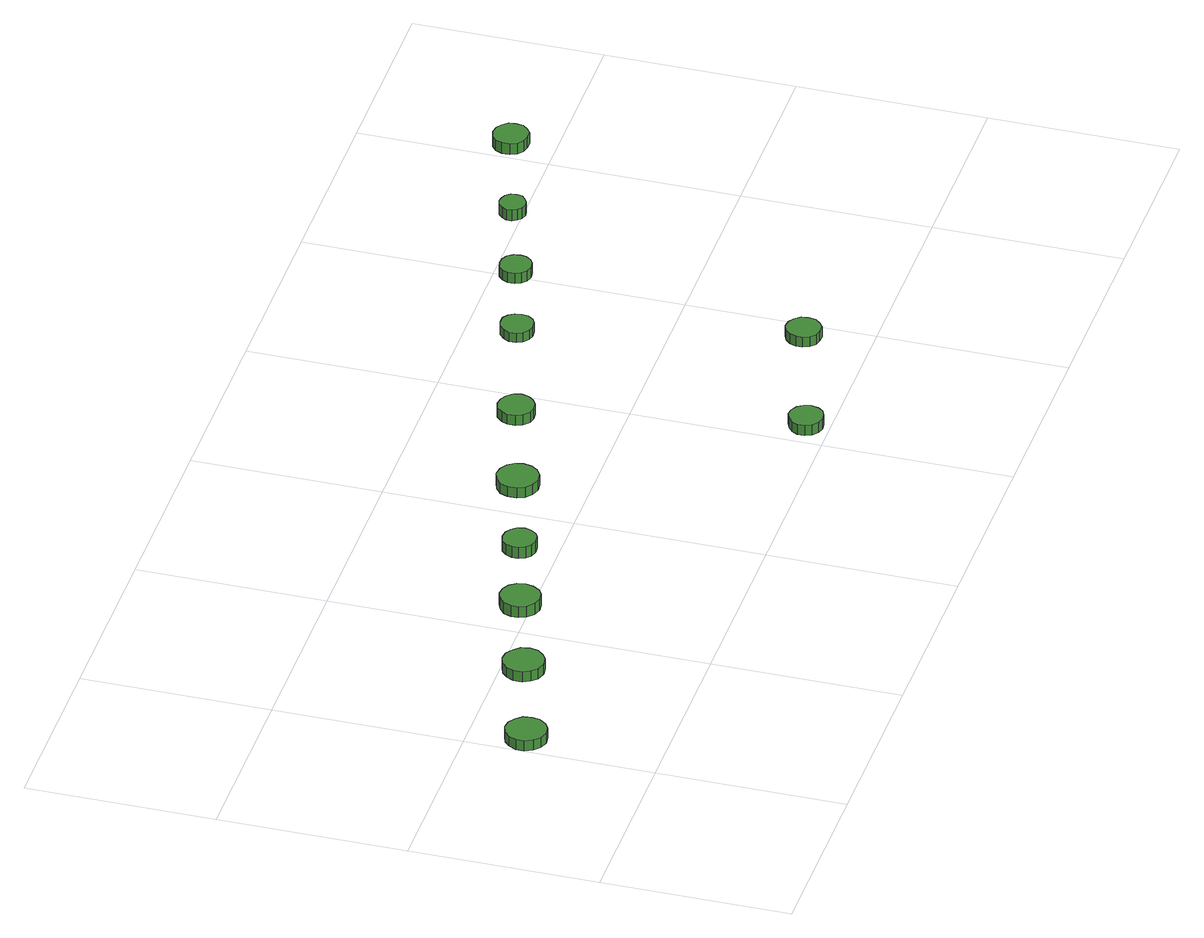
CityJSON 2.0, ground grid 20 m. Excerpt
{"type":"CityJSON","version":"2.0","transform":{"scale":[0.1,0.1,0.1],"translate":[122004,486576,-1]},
"CityObjects":{
"tree1":{"type":"SolitaryVegetationObject","attributes":{"function":"something"},"geometry":[{"type":"MultiSurface","lod":"1","boundaries":[[[0,1,2,3,4,5,6,7,8,9,10,11,12,13,14]],[[15,16,17,18,19,20,21,22,23,24,25,26,27,28,29]],[[0,29,28,1]],[[1,28,27,2]],[[2,27,26,3]],[[3,26,25,4]],[[4,25,24,5]],[[5,24,23,6]],[[6,23,22,7]],[[7,22,21,8]],[[8,21,20,9]],[[9,20,19,10]],[[10,19,18,11]],[[11,18,17,12]],[[12,17,16,13]],[[13,16,15,14]],[[14,15,29,0]]]}]},
"tree2":{"type":"SolitaryVegetationObject","attributes":{"function":"something"},"geometry":[{"type":"MultiSurface","lod":"1","boundaries":[[[30,31,32,33,34,35,36,37,38,39,40,41,42,43,44]],[[45,46,47,48,49,50,51,52,53,54,55,56,57,58,59]],[[30,59,58,31]],[[31,58,57,32]],[[32,57,56,33]],[[33,56,55,34]],[[34,55,54,35]],[[35,54,53,36]],[[36,53,52,37]],[[37,52,51,38]],[[38,51,50,39]],[[39,50,49,40]],[[40,49,48,41]],[[41,48,47,42]],[[42,47,46,43]],[[43,46,45,44]],[[44,45,59,30]]]}]},
"tree3":{"type":"SolitaryVegetationObject","attributes":{"function":"something"},"geometry":[{"type":"MultiSurface","lod":"1","boundaries":[[[60,61,62,63,64,65,66,67,68,69,70,71,72,73,74]],[[75,76,77,78,79,80,81,82,83,84,85,86,87,88,89]],[[60,89,88,61]],[[61,88,87,62]],[[62,87,86,63]],[[63,86,85,64]],[[64,85,84,65]],[[65,84,83,66]],[[66,83,82,67]],[[67,82,81,68]],[[68,81,80,69]],[[69,80,79,70]],[[70,79,78,71]],[[71,78,77,72]],[[72,77,76,73]],[[73,76,75,74]],[[74,75,89,60]]]}]},
"tree4":{"type":"SolitaryVegetationObject","attributes":{"function":"something"},"geometry":[{"type":"MultiSurface","lod":"1","boundaries":[[[90,91,92,93,94,95,96,97,98,99,100,101,102,103,104]],[[105,106,107,108,109,110,111,112,113,114,115,116,117,118,119]],[[90,119,118,91]],[[91,118,117,92]],[[92,117,116,93]],[[93,116,115,94]],[[94,115,114,95]],[[95,114,113,96]],[[96,113,112,97]],[[97,112,111,98]],[[98,111,110,99]],[[99,110,109,100]],[[100,109,108,101]],[[101,108,107,102]],[[102,107,106,103]],[[103,106,105,104]],[[104,105,119,90]]]}]},
"tree5":{"type":"SolitaryVegetationObject","attributes":{"function":"something"},"geometry":[{"type":"MultiSurface","lod":"1","boundaries":[[[120,121,122,123,124,125,126,127,128,129,130,131,132,133,134]],[[135,136,137,138,139,140,141,142,143,144,145,146,147,148,149]],[[120,149,148,121]],[[121,148,147,122]],[[122,147,146,123]],[[123,146,145,124]],[[124,145,144,125]],[[125,144,143,126]],[[126,143,142,127]],[[127,142,141,128]],[[128,141,140,129]],[[129,140,139,130]],[[130,139,138,131]],[[131,138,137,132]],[[132,137,136,133]],[[133,136,135,134]],[[134,135,149,120]]]}]},
"tree6":{"type":"SolitaryVegetationObject","attributes":{"function":"something"},"geometry":[{"type":"MultiSurface","lod":"1","boundaries":[[[150,151,152,153,154,155,156,157,158,159,160,161,162,163,164]],[[165,166,167,168,169,170,171,172,173,174,175,176,177,178,179]],[[150,179,178,151]],[[151,178,177,152]],[[152,177,176,153]],[[153,176,175,154]],[[154,175,174,155]],[[155,174,173,156]],[[156,173,172,157]],[[157,172,171,158]],[[158,171,170,159]],[[159,170,169,160]],[[160,169,168,161]],[[161,168,167,162]],[[162,167,166,163]],[[163,166,165,164]],[[164,165,179,150]]]}]},
"tree7":{"type":"SolitaryVegetationObject","attributes":{"function":"something"},"geometry":[{"type":"MultiSurface","lod":"1","boundaries":[[[180,181,182,183,184,185,186,187,188,189,190,191,192,193,194]],[[195,196,197,198,199,200,201,202,203,204,205,206,207,208,209]],[[180,209,208,181]],[[181,208,207,182]],[[182,207,206,183]],[[183,206,205,184]],[[184,205,204,185]],[[185,204,203,186]],[[186,203,202,187]],[[187,202,201,188]],[[188,201,200,189]],[[189,200,199,190]],[[190,199,198,191]],[[191,198,197,192]],[[192,197,196,193]],[[193,196,195,194]],[[194,195,209,180]]]}]},
"tree8":{"type":"SolitaryVegetationObject","attributes":{"function":"something"},"geometry":[{"type":"MultiSurface","lod":"1","boundaries":[[[210,211,212,213,214,215,216,217,218,219,220,221,222,223,224]],[[225,226,227,228,229,230,231,232,233,234,235,236,237,238,239]],[[210,239,238,211]],[[211,238,237,212]],[[212,237,236,213]],[[213,236,235,214]],[[214,235,234,215]],[[215,234,233,216]],[[216,233,232,217]],[[217,232,231,218]],[[218,231,230,219]],[[219,230,229,220]],[[220,229,228,221]],[[221,228,227,222]],[[222,227,226,223]],[[223,226,225,224]],[[224,225,239,210]]]}]},
"tree9":{"type":"SolitaryVegetationObject","attributes":{"function":"something"},"geometry":[{"type":"MultiSurface","lod":"1","boundaries":[[[240,241,242,243,244,245,246,247,248,249,250,251,252,253,254]],[[255,256,257,258,259,260,261,262,263,264,265,266,267,268,269]],[[240,269,268,241]],[[241,268,267,242]],[[242,267,266,243]],[[243,266,265,244]],[[244,265,264,245]],[[245,264,263,246]],[[246,263,262,247]],[[247,262,261,248]],[[248,261,260,249]],[[249,260,259,250]],[[250,259,258,251]],[[251,258,257,252]],[[252,257,256,253]],[[253,256,255,254]],[[254,255,269,240]]]}]},
"tree10":{"type":"SolitaryVegetationObject","attributes":{"function":"something"},"geometry":[{"type":"MultiSurface","lod":"1","boundaries":[[[270,271,272,273,274,275,276,277,278,279,280,281,282,283,284]],[[285,286,287,288,289,290,291,292,293,294,295,296,297,298,299]],[[270,299,298,271]],[[271,298,297,272]],[[272,297,296,273]],[[273,296,295,274]],[[274,295,294,275]],[[275,294,293,276]],[[276,293,292,277]],[[277,292,291,278]],[[278,291,290,279]],[[279,290,289,280]],[[280,289,288,281]],[[281,288,287,282]],[[282,287,286,283]],[[283,286,285,284]],[[284,285,299,270]]]}]},
"tree11":{"type":"SolitaryVegetationObject","attributes":{"function":"something"},"geometry":[{"type":"MultiSurface","lod":"1","boundaries":[[[300,301,302,303,304,305,306,307,308,309,310,311,312,313,314]],[[315,316,317,318,319,320,321,322,323,324,325,326,327,328,329]],[[300,329,328,301]],[[301,328,327,302]],[[302,327,326,303]],[[303,326,325,304]],[[304,325,324,305]],[[305,324,323,306]],[[306,323,322,307]],[[307,322,321,308]],[[308,321,320,309]],[[309,320,319,310]],[[310,319,318,311]],[[311,318,317,312]],[[312,317,316,313]],[[313,316,315,314]],[[314,315,329,300]]]}]},
"tree12":{"type":"SolitaryVegetationObject","attributes":{"function":"something"},"geometry":[{"type":"MultiSurface","lod":"1","boundaries":[[[330,331,332,333,334,335,336,337,338,339,340,341,342,343,344]],[[345,346,347,348,349,350,351,352,353,354,355,356,357,358,359]],[[330,359,358,331]],[[331,358,357,332]],[[332,357,356,333]],[[333,356,355,334]],[[334,355,354,335]],[[335,354,353,336]],[[336,353,352,337]],[[337,352,351,338]],[[338,351,350,339]],[[339,350,349,340]],[[340,349,348,341]],[[341,348,347,342]],[[342,347,346,343]],[[343,346,345,344]],[[344,345,359,330]]]}]}
},
"vertices":[
[44,141,17],[43,150,17],[37,157,17],[30,162,17],[21,163,17],[12,160,17],[6,154,17],[2,146,17],[2,137,17],[6,129,17],[12,123,17],[21,120,17],[30,121,17],[37,125,17],[43,133,17],[43,133,5],[37,125,5],[30,121,5],[21,120,5],[12,123,5],[6,129,5],[2,137,5],[2,146,5],[6,154,5],[12,160,5],[21,163,5],[30,162,5],[37,157,5],[43,150,5],[44,141,5],
[161,177,17],[159,186,17],[153,193,17],[146,198,17],[137,199,17],[128,196,17],[122,190,17],[118,182,17],[118,173,17],[122,165,17],[128,159,17],[137,156,17],[146,157,17],[153,161,17],[159,168,17],[159,168,5],[153,161,5],[146,157,5],[137,156,5],[128,159,5],[122,165,5],[118,173,5],[118,182,5],[122,190,5],[128,196,5],[137,199,5],[146,198,5],[153,193,5],[159,186,5],[161,177,5],
[267,212,18],[265,221,18],[260,228,18],[253,232,18],[244,233,18],[236,230,18],[229,224,18],[226,216,18],[226,208,18],[229,200,18],[236,194,18],[244,191,18],[253,192,18],[260,196,18],[265,204,18],[265,204,5],[260,196,5],[253,192,5],[244,191,5],[236,194,5],[229,200,5],[226,208,5],[226,216,5],[229,224,5],[236,230,5],[244,233,5],[253,232,5],[260,228,5],[265,221,5],[267,212,5],
[361,240,18],[359,248,18],[355,253,18],[349,257,18],[341,258,18],[334,256,18],[329,251,18],[326,244,18],[326,237,18],[329,230,18],[334,225,18],[341,223,18],[349,224,18],[355,227,18],[359,233,18],[359,233,5],[355,227,5],[349,224,5],[341,223,5],[334,225,5],[329,230,5],[326,237,5],[326,244,5],[329,251,5],[334,256,5],[341,258,5],[349,257,5],[355,253,5],[359,248,5],[361,240,5],
[471,273,17],[469,282,17],[464,289,17],[456,294,17],[447,295,17],[438,292,17],[431,286,17],[428,278,17],[428,268,17],[431,260,17],[438,254,17],[447,251,17],[456,252,17],[464,257,17],[469,264,17],[469,264,5],[464,257,5],[456,252,5],[447,251,5],[438,254,5],[431,260,5],[428,268,5],[428,278,5],[431,286,5],[438,292,5],[447,295,5],[456,294,5],[464,289,5],[469,282,5],[471,273,5],
[648,25,18],[646,32,18],[642,38,18],[635,42,18],[628,43,18],[621,40,18],[615,35,18],[612,29,18],[612,21,18],[615,14,18],[621,9,18],[628,7,18],[635,8,18],[642,11,18],[646,17,18],[646,17,6],[642,11,6],[635,8,6],[628,7,6],[621,9,6],[615,14,6],[612,21,6],[612,29,6],[615,35,6],[621,40,6],[628,43,6],[635,42,6],[642,38,6],[646,32,6],[648,25,6],
[588,309,17],[586,317,17],[581,323,17],[574,327,17],[566,328,17],[559,326,17],[553,320,17],[550,313,17],[550,305,17],[553,298,17],[559,292,17],[566,290,17],[574,291,17],[581,295,17],[586,301,17],[586,301,5],[581,295,5],[574,291,5],[566,290,5],[559,292,5],[553,298,5],[550,305,5],[550,313,5],[553,320,5],[559,326,5],[566,328,5],[574,327,5],[581,323,5],[586,317,5],[588,309,5],
[797,71,17],[796,78,17],[791,84,17],[785,88,17],[777,89,17],[770,86,17],[765,81,17],[762,74,17],[762,67,17],[765,60,17],[770,55,17],[777,53,17],[785,53,17],[791,57,17],[796,63,17],[796,63,5],[791,57,5],[785,53,5],[777,53,5],[770,55,5],[765,60,5],[762,67,5],[762,74,5],[765,81,5],[770,86,5],[777,89,5],[785,88,5],[791,84,5],[796,78,5],[797,71,5],
[723,348,17],[722,355,17],[718,361,17],[712,365,17],[704,365,17],[698,363,17],[692,358,17],[689,352,17],[689,344,17],[692,338,17],[698,333,17],[704,331,17],[712,332,17],[718,335,17],[722,341,17],[722,341,6],[718,335,6],[712,332,6],[704,331,6],[698,333,6],[692,338,6],[689,344,6],[689,352,6],[692,358,6],[698,363,6],[704,365,6],[712,365,6],[718,361,6],[722,355,6],[723,348,6],
[820,377,19],[819,384,19],[815,390,19],[809,393,19],[802,394,19],[795,392,19],[790,387,19],[787,381,19],[787,374,19],[790,368,19],[795,363,19],[802,361,19],[809,362,19],[815,365,19],[819,371,19],[819,371,7],[815,365,7],[809,362,7],[802,361,7],[795,363,7],[790,368,7],[787,374,7],[787,381,7],[790,387,7],[795,392,7],[802,394,7],[809,393,7],[815,390,7],[819,384,7],[820,377,7],
[916,409,23],[915,415,23],[911,420,23],[906,422,23],[901,423,23],[895,421,23],[891,417,23],[888,412,23],[888,406,23],[891,401,23],[895,397,23],[901,395,23],[906,396,23],[911,399,23],[915,403,23],[915,403,10],[911,399,10],[906,396,10],[901,395,10],[895,397,10],[891,401,10],[888,406,10],[888,412,10],[891,417,10],[895,421,10],[901,423,10],[906,422,10],[911,420,10],[915,415,10],[916,409,10],
[1030,443,27],[1029,450,27],[1024,456,27],[1018,460,27],[1010,461,27],[1003,459,27],[997,454,27],[994,447,27],[994,439,27],[997,432,27],[1003,427,27],[1010,425,27],[1018,425,27],[1024,429,27],[1029,435,27],[1029,435,14],[1024,429,14],[1018,425,14],[1010,425,14],[1003,427,14],[997,432,14],[994,439,14],[994,447,14],[997,454,14],[1003,459,14],[1010,461,14],[1018,460,14],[1024,456,14],[1029,450,14],[1030,443,14]
]}
